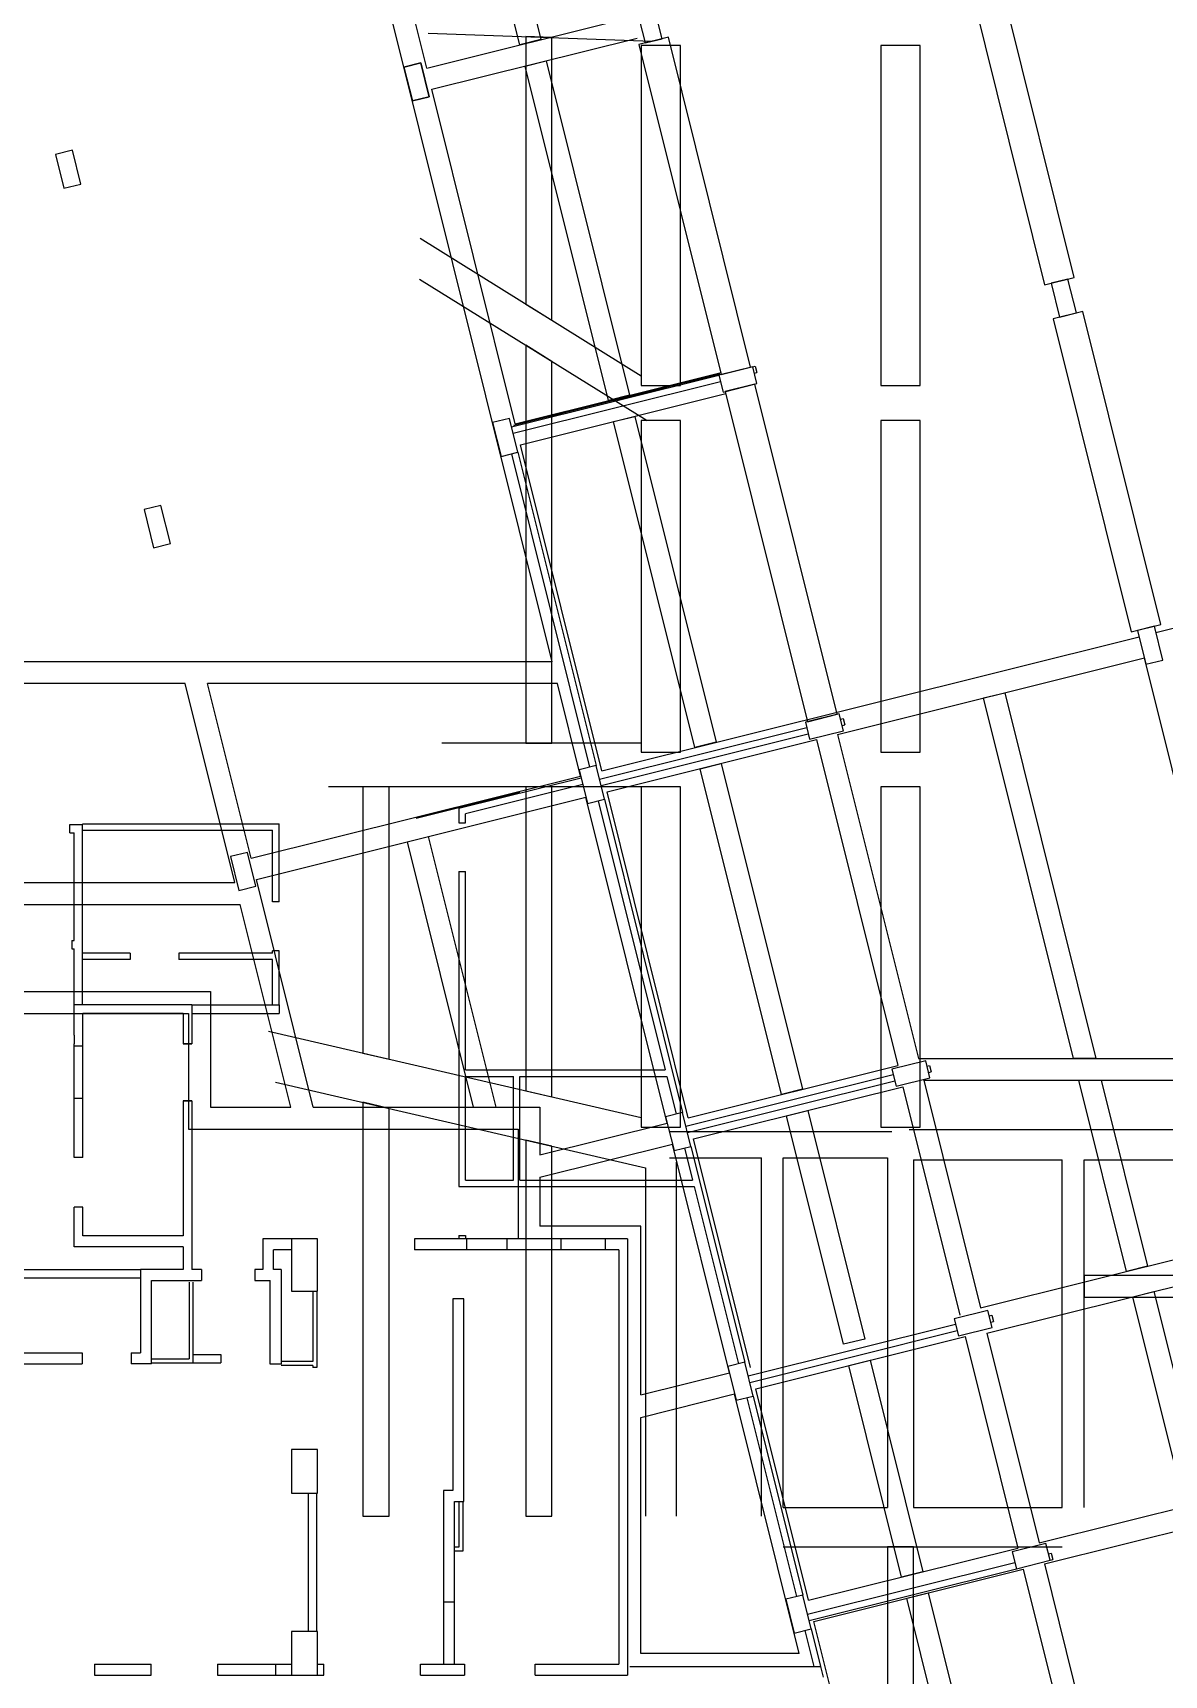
# Model space of a CAD drawing. Header units: metres. Extents: x -681087 to 1033303, y 74272 to 2630761.
# Drawn here: x 96441 to 122390, y 2267354 to 2305004 of the extents above; entities that cross this region are included whole.
import ezdxf

# ---------------------------------------------------------------- set-up
doc = ezdxf.new("R2010")
doc.units = ezdxf.units.M
for name, color, linetype in [('SKELETON_CLEAN', 7, 'Continuous'), ('SKELETON_ISOLATED', 1, 'Continuous'), ('SKELETON_ORIGINAL', 8, 'Continuous')]:
    doc.layers.add(name, color=color, linetype=linetype)

msp = doc.modelspace()

# ---------------------------------------------------------------- linework, layer by layer
at = {"layer": 'SKELETON_CLEAN'}
for p, q in [((108353, 2290584), (98375, 2330604)), ((106184, 2312513), (108095, 2304848)), ((107610, 2304727), (105699, 2312392)), ((105475, 2304194), (103564, 2311860)), ((120328, 2299395), (118489, 2306769)), ((117810, 2306600), (119648, 2299226)), ((110872, 2304870), (110679, 2305646)), ((105475, 2304194), (110193, 2305371)), ((110290, 2305550), (110484, 2304773)), ((108348, 2304898), (107748, 2304919)), ((107748, 2304919), (107748, 2298787)), ((108348, 2298414), (108348, 2304898)), ((111018, 2304906), (110339, 2304737)), ((112905, 2297338), (111018, 2304906)), ((105596, 2303709), (110302, 2304883)), ((108095, 2304848), (107610, 2304727)), ((110339, 2304737), (112225, 2297169)), ((111293, 2304716), (110393, 2304716)), ((110393, 2304716), (110393, 2296916)), ((110484, 2304773), (110872, 2304870)), ((111293, 2296916), (111293, 2304716)), ((116793, 2304716), (115893, 2304716)), ((115893, 2304716), (115893, 2296916)), ((116793, 2296916), (116793, 2304716)), ((104954, 2304219), (105342, 2304316)), ((105147, 2303443), (104954, 2304219)), ((105342, 2304316), (105535, 2303540)), ((107731, 2304242), (108216, 2304363)), ((109642, 2296576), (107731, 2304242)), ((108216, 2304363), (110127, 2296697)), ((105535, 2303540), (105147, 2303443)), ((107507, 2296044), (105596, 2303709)), ((97349, 2302313), (96961, 2302216)), ((97543, 2301537), (97349, 2302313)), ((96961, 2302216), (97154, 2301440)), ((97154, 2301440), (97543, 2301537)), ((119648, 2299226), (120328, 2299395)), ((120182, 2299359), (119794, 2299262)), ((119794, 2299262), (119987, 2298486)), ((120376, 2298582), (120182, 2299359)), ((107748, 2298787), (108348, 2298414)), ((120521, 2298619), (119842, 2298449)), ((119987, 2298486), (120376, 2298582)), ((122311, 2291439), (120521, 2298619)), ((119842, 2298449), (121632, 2291269)), ((108348, 2297472), (107748, 2297845)), ((107748, 2297845), (107748, 2288716)), ((108348, 2288716), (108348, 2297472)), ((112953, 2297350), (113012, 2297365)), ((113012, 2297365), (113048, 2297219)), ((112953, 2297350), (112177, 2297157)), ((112177, 2297157), (112274, 2296769)), ((112225, 2297169), (112905, 2297338)), ((113050, 2296962), (112953, 2297350)), ((112989, 2297205), (113048, 2297219)), ((107628, 2295559), (112334, 2296732)), ((110127, 2296697), (109642, 2296576)), ((110393, 2296916), (111293, 2296916)), ((112274, 2296769), (113050, 2296962)), ((113001, 2296950), (112322, 2296781)), ((112322, 2296781), (114209, 2289212)), ((114888, 2289382), (113001, 2296950)), ((115893, 2296916), (116793, 2296916)), ((107374, 2296165), (106986, 2296069)), ((106986, 2296069), (107180, 2295292)), ((107568, 2295389), (107374, 2296165)), ((109763, 2296091), (110248, 2296212)), ((111626, 2288620), (109763, 2296091)), ((110248, 2296212), (112111, 2288741)), ((111293, 2296116), (110393, 2296116)), ((110393, 2296116), (110393, 2288516)), ((111293, 2288516), (111293, 2296116)), ((116793, 2296116), (115893, 2296116)), ((115893, 2296116), (115893, 2288516)), ((116793, 2288516), (116793, 2296116)), ((109491, 2288088), (107628, 2295559)), ((107180, 2295292), (107568, 2295389)), ((107568, 2295389), (109358, 2288209)), ((99379, 2294171), (98991, 2294074)), ((98991, 2294074), (99209, 2293201)), ((99597, 2293298), (99379, 2294171)), ((99209, 2293201), (99597, 2293298)), ((121632, 2291269), (122311, 2291439)), ((122166, 2291402), (121778, 2291306)), ((122359, 2290626), (122166, 2291402)), ((109491, 2288088), (121814, 2291160)), ((121778, 2291306), (121971, 2290529)), ((114900, 2288921), (121935, 2290675)), ((124224, 2281493), (121935, 2290675)), ((121971, 2290529), (122359, 2290626)), ((99934, 2290084), (93913, 2290084)), ((101071, 2285524), (99934, 2290084)), ((108478, 2290084), (100450, 2290084)), ((101447, 2286082), (100450, 2290084)), ((109006, 2287967), (108478, 2290084)), ((118248, 2289756), (118733, 2289876)), ((118733, 2289876), (120823, 2281493)), ((120308, 2281493), (118248, 2289756)), ((114937, 2289394), (114161, 2289200)), ((114161, 2289200), (114257, 2288812)), ((114209, 2289212), (114888, 2289382)), ((115034, 2289006), (114937, 2289394)), ((114967, 2289273), (115026, 2289287)), ((115003, 2289127), (115062, 2289142)), ((115026, 2289287), (115062, 2289142)), ((107748, 2288716), (108348, 2288716)), ((109612, 2287602), (114415, 2288800)), ((112111, 2288741), (111626, 2288620)), ((114257, 2288812), (115034, 2289006)), ((114415, 2288800), (116278, 2281329)), ((114900, 2288921), (116752, 2281493)), ((110393, 2288516), (111293, 2288516)), ((115893, 2288516), (116793, 2288516)), ((109358, 2288209), (108970, 2288112)), ((108970, 2288112), (109163, 2287336)), ((109551, 2287433), (109358, 2288209)), ((111747, 2288135), (112232, 2288256)), ((113610, 2280663), (111747, 2288135)), ((112232, 2288256), (114095, 2280784)), ((110393, 2287716), (103222, 2287716)), ((104611, 2287716), (104011, 2287716)), ((104011, 2287716), (104011, 2281615)), ((104611, 2281476), (104611, 2287716)), ((109054, 2287773), (106363, 2287101)), ((108348, 2287716), (107748, 2287716)), ((107748, 2287716), (107748, 2280750)), ((108348, 2280611), (108348, 2287716)), ((111475, 2280131), (109612, 2287602)), ((111293, 2287716), (110393, 2287716)), ((110393, 2287716), (110393, 2279916)), ((111293, 2279916), (111293, 2287716)), ((116793, 2287716), (115893, 2287716)), ((115893, 2287716), (115893, 2279916)), ((116793, 2279916), (116793, 2287716)), ((101568, 2285597), (109127, 2287481)), ((106213, 2287219), (106213, 2286896)), ((110990, 2280010), (109127, 2287481)), ((109163, 2287336), (109551, 2287433)), ((109406, 2287396), (110943, 2281229)), ((109551, 2287433), (111342, 2280252)), ((97288, 2286664), (97288, 2286854)), ((97338, 2286854), (97578, 2286854)), ((97578, 2286874), (102088, 2286874)), ((97578, 2282724), (97578, 2286854)), ((102088, 2285079), (102088, 2286874)), ((106213, 2286896), (106363, 2286896)), ((106363, 2286896), (106363, 2287101)), ((97288, 2286664), (97388, 2286664)), ((97388, 2284194), (97388, 2286664)), ((97578, 2286724), (101938, 2286724)), ((101938, 2285079), (101938, 2286724)), ((101363, 2286215), (100974, 2286119)), ((100974, 2286119), (101168, 2285342)), ((101556, 2285439), (101363, 2286215)), ((106213, 2285776), (106213, 2278554)), ((106213, 2285776), (106363, 2285776)), ((106363, 2281229), (106363, 2285776)), ((93913, 2285524), (101071, 2285524)), ((101168, 2285342), (101556, 2285439)), ((102871, 2280374), (101568, 2285597)), ((93913, 2285024), (101196, 2285024)), ((102355, 2280374), (101196, 2285024)), ((102088, 2285079), (101938, 2285079)), ((97338, 2284194), (97388, 2284194)), ((97338, 2284194), (97338, 2284004)), ((97338, 2284004), (97388, 2284004)), ((97388, 2282724), (97388, 2284004)), ((98673, 2283909), (97578, 2283909)), ((98673, 2283909), (98673, 2283759)), ((101938, 2283909), (99793, 2283909)), ((99793, 2283909), (99793, 2283759)), ((102088, 2283959), (101938, 2283959)), ((101938, 2283909), (101938, 2283959)), ((102088, 2282724), (102088, 2283959)), ((98673, 2283759), (97578, 2283759)), ((101938, 2283759), (99793, 2283759)), ((101938, 2282724), (101938, 2283759)), ((93913, 2283024), (100513, 2283024)), ((97388, 2282024), (97388, 2282724)), ((100088, 2282724), (97388, 2282724)), ((100088, 2282724), (100088, 2281824)), ((100088, 2282724), (102088, 2282724)), ((100513, 2283024), (100513, 2280374)), ((102088, 2282724), (102088, 2282524)), ((93913, 2282524), (100013, 2282524)), ((97588, 2280074), (97588, 2282524)), ((99888, 2282524), (97588, 2282524)), ((99888, 2282524), (99888, 2281824)), ((100013, 2282524), (100013, 2279874)), ((100088, 2282524), (102088, 2282524)), ((97388, 2282024), (97388, 2281824)), ((97388, 2279219), (97388, 2281824)), ((100088, 2281824), (99888, 2281824)), ((104011, 2281615), (104611, 2281476)), ((106363, 2281229), (110943, 2281229)), ((111475, 2280131), (116278, 2281329)), ((116921, 2281437), (116144, 2281244)), ((116144, 2281244), (116241, 2280856)), ((116752, 2281493), (124224, 2281493)), ((117017, 2281049), (116921, 2281437)), ((116951, 2281316), (117010, 2281331)), ((116987, 2281171), (117046, 2281185)), ((117010, 2281331), (117046, 2281185)), ((120823, 2281493), (120308, 2281493)), ((102004, 2280951), (110493, 2278986)), ((106363, 2281079), (107463, 2281079)), ((106363, 2278704), (106363, 2281079)), ((107463, 2278704), (107463, 2281079)), ((107613, 2278704), (107613, 2281079)), ((107613, 2281079), (110981, 2281079)), ((110981, 2281079), (111196, 2280216)), ((111596, 2279646), (116399, 2280843)), ((116241, 2280856), (117017, 2281049)), ((116399, 2280843), (117705, 2275604)), ((116877, 2280993), (118178, 2275773)), ((116877, 2280993), (124349, 2280993)), ((120433, 2280993), (120948, 2280993)), ((121526, 2276608), (120433, 2280993)), ((120948, 2280993), (122011, 2276729)), ((99888, 2280524), (99888, 2280074)), ((100088, 2280524), (99888, 2280524)), ((100088, 2280524), (100088, 2280074)), ((104611, 2280347), (104011, 2280486)), ((104011, 2280486), (104011, 2270999)), ((107748, 2280750), (108348, 2280611)), ((114095, 2280784), (113610, 2280663)), ((97588, 2279219), (97588, 2280074)), ((99888, 2280074), (99888, 2277424)), ((100088, 2280074), (100088, 2276654)), ((100513, 2280374), (102355, 2280374)), ((102871, 2280374), (108073, 2280374)), ((104611, 2270999), (104611, 2280347)), ((108073, 2280374), (108073, 2279283)), ((111342, 2280252), (110953, 2280156)), ((110953, 2280156), (111147, 2279379)), ((111535, 2279476), (111342, 2280252)), ((113731, 2280178), (114216, 2280299)), ((115037, 2274939), (113731, 2280178)), ((114216, 2280299), (115522, 2275060)), ((100013, 2279874), (105023, 2279874)), ((105023, 2279874), (107573, 2279874)), ((107573, 2279874), (107573, 2277354)), ((108073, 2279283), (110990, 2280010)), ((110393, 2279916), (111293, 2279916)), ((115893, 2279916), (116793, 2279916)), ((108348, 2279482), (107748, 2279621)), ((107748, 2279621), (107748, 2270999)), ((108073, 2278768), (111111, 2279525)), ((108348, 2270999), (108348, 2279482)), ((112417, 2274285), (111111, 2279525)), ((111147, 2279379), (111535, 2279476)), ((111390, 2279440), (111573, 2278704)), ((111535, 2279476), (112769, 2274528)), ((112902, 2274406), (111596, 2279646)), ((97588, 2279219), (97388, 2279219)), ((110493, 2278986), (110493, 2270999)), ((111043, 2279216), (113153, 2279216)), ((113153, 2270999), (113153, 2279216)), ((113653, 2271199), (113653, 2279216)), ((113653, 2279216), (116043, 2279216)), ((116043, 2279216), (116043, 2271199)), ((116643, 2279166), (120052, 2279166)), ((116643, 2279166), (116643, 2271199)), ((120052, 2271199), (120052, 2279166)), ((120552, 2271199), (120552, 2279166)), ((120552, 2279166), (123945, 2279166)), ((106213, 2278554), (111610, 2278554)), ((106363, 2278704), (107463, 2278704)), ((107613, 2278704), (111573, 2278704)), ((108073, 2278768), (108073, 2277644)), ((111610, 2278554), (112623, 2274491)), ((97388, 2277174), (97388, 2278079)), ((97588, 2278079), (97388, 2278079)), ((97588, 2277424), (97588, 2278079)), ((99888, 2277424), (97588, 2277424)), ((106213, 2277434), (106213, 2277354)), ((106213, 2277434), (106363, 2277434)), ((106363, 2277434), (106363, 2277354)), ((110383, 2277644), (108073, 2277644)), ((110383, 2273778), (110383, 2277644)), ((118178, 2275773), (125213, 2277527)), ((99888, 2277174), (97388, 2277174)), ((99888, 2277174), (99888, 2276654)), ((101713, 2277354), (101713, 2276654)), ((102373, 2277354), (101713, 2277354)), ((101963, 2276654), (101963, 2277104)), ((102373, 2277104), (101963, 2277104)), ((102973, 2277354), (102373, 2277354)), ((102373, 2277354), (102373, 2276154)), ((102973, 2276154), (102973, 2277354)), ((106398, 2277354), (105193, 2277354)), ((105193, 2277354), (105193, 2277104)), ((106398, 2277104), (105193, 2277104)), ((106398, 2277104), (106398, 2277354)), ((109568, 2277354), (106398, 2277354)), ((109568, 2277104), (106398, 2277104)), ((109833, 2277354), (109568, 2277354)), ((109568, 2277354), (109568, 2277104)), ((110083, 2277354), (109723, 2277354)), ((109883, 2277104), (109883, 2267604)), ((110083, 2277354), (110083, 2267354)), ((96033, 2276654), (98913, 2276654)), ((98913, 2276654), (98913, 2274744)), ((99888, 2276654), (98913, 2276654)), ((100313, 2276654), (100088, 2276654)), ((100313, 2276654), (100313, 2276404)), ((101713, 2276654), (101533, 2276654)), ((101533, 2276654), (101533, 2276404)), ((102133, 2276654), (101963, 2276654)), ((102133, 2276654), (102133, 2274484)), ((118323, 2275191), (125358, 2276945)), ((122011, 2276729), (121526, 2276608)), ((99163, 2274494), (99163, 2276404)), ((99163, 2276404), (100313, 2276404)), ((100023, 2276364), (100023, 2274604)), ((100113, 2276364), (100113, 2274514)), ((101533, 2276404), (101883, 2276404)), ((101883, 2274484), (101883, 2276404)), ((123691, 2276519), (120552, 2276519)), ((120552, 2276519), (120552, 2276019)), ((102373, 2276154), (102973, 2276154)), ((102863, 2276154), (102863, 2274544)), ((102953, 2276154), (102953, 2274404)), ((106073, 2275984), (106073, 2271584)), ((106323, 2275984), (106073, 2275984)), ((106323, 2271334), (106323, 2275984)), ((120552, 2276019), (123643, 2276019)), ((121671, 2276026), (122156, 2276147)), ((122868, 2271223), (121671, 2276026)), ((122156, 2276147), (123354, 2271344)), ((118348, 2275713), (117572, 2275519)), ((117572, 2275519), (117669, 2275131)), ((118445, 2275325), (118348, 2275713)), ((118378, 2275591), (118437, 2275606)), ((118437, 2275606), (118473, 2275460)), ((117669, 2275131), (118445, 2275325)), ((118323, 2275191), (119521, 2270388)), ((118415, 2275446), (118473, 2275460)), ((113023, 2273921), (117826, 2275119)), ((115522, 2275060), (115037, 2274939)), ((117826, 2275119), (119036, 2270267)), ((93093, 2274494), (97573, 2274494)), ((95333, 2274744), (97573, 2274744)), ((97573, 2274744), (97573, 2274494)), ((98693, 2274744), (98913, 2274744)), ((98693, 2274744), (98693, 2274494)), ((99163, 2274494), (98693, 2274494)), ((99163, 2274604), (100023, 2274604)), ((99163, 2274514), (100113, 2274514)), ((100113, 2274704), (100753, 2274704)), ((100113, 2274514), (100753, 2274514)), ((100753, 2274704), (100753, 2274514)), ((102133, 2274484), (101883, 2274484)), ((102863, 2274544), (102133, 2274544)), ((102863, 2274454), (102133, 2274454)), ((102863, 2274454), (102863, 2274404)), ((102953, 2274404), (102863, 2274404)), ((112769, 2274528), (112381, 2274431)), ((112381, 2274431), (112574, 2273655)), ((112962, 2273751), (112769, 2274528)), ((115158, 2274453), (115643, 2274574)), ((116367, 2269602), (115158, 2274453)), ((115643, 2274574), (116853, 2269723)), ((110383, 2273778), (112417, 2274285)), ((110383, 2273263), (112538, 2273800)), ((114021, 2267854), (112538, 2273800)), ((112574, 2273655), (112962, 2273751)), ((112962, 2273751), (114100, 2269191)), ((114233, 2269070), (113023, 2273921)), ((110383, 2267854), (110383, 2273263)), ((102973, 2272524), (102373, 2272524)), ((102373, 2272524), (102373, 2271524)), ((102973, 2271524), (102973, 2272524)), ((119521, 2270388), (126556, 2272142)), ((102373, 2271524), (102973, 2271524)), ((106073, 2271584), (105863, 2271584)), ((105863, 2271584), (105863, 2267604)), ((119642, 2269903), (126676, 2271657)), ((106113, 2267604), (106113, 2271334)), ((106113, 2271334), (106323, 2271334)), ((106213, 2271334), (106213, 2270289)), ((106303, 2271334), (106303, 2270199)), ((113653, 2271199), (116043, 2271199)), ((116643, 2271199), (120052, 2271199)), ((104011, 2270999), (104611, 2270999)), ((107748, 2270999), (108348, 2270999)), ((106213, 2270289), (106113, 2270289)), ((114233, 2269070), (119036, 2270267)), ((116643, 2270299), (116043, 2270299)), ((116043, 2270299), (116043, 2263004)), ((116643, 2263004), (116643, 2270299)), ((119679, 2270376), (118902, 2270182)), ((119775, 2269988), (119679, 2270376)), ((106303, 2270199), (106113, 2270199)), ((118902, 2270182), (118999, 2269794)), ((118999, 2269794), (119775, 2269988)), ((119642, 2269903), (121638, 2261898)), ((119739, 2270133), (119798, 2270148)), ((119775, 2269988), (119834, 2270003)), ((119798, 2270148), (119834, 2270003)), ((114245, 2268609), (118999, 2269794)), ((114354, 2268585), (119157, 2269782)), ((116853, 2269723), (116367, 2269602)), ((119157, 2269782), (121153, 2261777)), ((114100, 2269191), (113711, 2269094)), ((114293, 2268415), (114100, 2269191)), ((116488, 2269117), (116974, 2269238)), ((116974, 2269238), (118969, 2261233)), ((113711, 2269094), (113905, 2268318)), ((118484, 2261112), (116488, 2269117)), ((113905, 2268318), (114293, 2268415)), ((114293, 2268415), (114508, 2267554)), ((116350, 2260580), (114354, 2268585)), ((102973, 2268354), (102373, 2268354)), ((102373, 2268354), (102373, 2267354)), ((102973, 2267354), (102973, 2268354)), ((114021, 2267854), (110383, 2267854)), ((97853, 2267604), (97853, 2267354)), ((97853, 2267604), (99153, 2267604)), ((97853, 2267354), (99153, 2267354)), ((99153, 2267354), (99153, 2267604)), ((100673, 2267604), (100673, 2267354)), ((100673, 2267604), (102373, 2267604)), ((100673, 2267354), (102373, 2267354)), ((102373, 2267354), (102973, 2267354)), ((102973, 2267604), (103113, 2267604)), ((102973, 2267354), (103113, 2267354)), ((103113, 2267354), (103113, 2267604)), ((105333, 2267354), (105333, 2267604)), ((105333, 2267604), (106343, 2267604)), ((105333, 2267354), (106343, 2267354)), ((106343, 2267604), (106343, 2267354)), ((107963, 2267354), (107963, 2267604)), ((107963, 2267604), (109883, 2267604)), ((107963, 2267354), (110083, 2267354)), ((110133, 2267554), (114508, 2267554)), ((114508, 2267554), (114569, 2267309))]:
    msp.add_line(p, q, dxfattribs=at)
at = {"layer": 'SKELETON_ISOLATED'}
for p, q in [((105512, 2304999), (110643, 2304815)), ((105323, 2300295), (110393, 2297142)), ((105311, 2299360), (110529, 2296116)), ((107459, 2295826), (112213, 2297011)), ((107465, 2296008), (112201, 2297188)), ((107422, 2295353), (109212, 2288173)), ((122202, 2291257), (129673, 2293120)), ((109436, 2287894), (114191, 2289079)), ((110393, 2288716), (105822, 2288716)), ((109473, 2287748), (114227, 2288933)), ((105233, 2287000), (107609, 2287593)), ((106550, 2280374), (105032, 2286461)), ((107065, 2280374), (105517, 2286581)), ((101844, 2282117), (110393, 2280138)), ((97588, 2281774), (97388, 2281774)), ((111420, 2279938), (116175, 2281123)), ((111456, 2279792), (116211, 2280977)), ((97588, 2280574), (97388, 2280574)), ((111043, 2279816), (116143, 2279816)), ((116543, 2279866), (124143, 2279866)), ((111193, 2279116), (111193, 2270999)), ((107318, 2277104), (107318, 2277354)), ((108548, 2277354), (108548, 2277104)), ((109858, 2277104), (109645, 2277104)), ((96033, 2276464), (98913, 2276464)), ((112847, 2274213), (117602, 2275398)), ((112884, 2274067), (117638, 2275253)), ((112817, 2273715), (113954, 2269155)), ((102763, 2268354), (102763, 2271524)), ((102953, 2268354), (102953, 2271524)), ((113653, 2270299), (120052, 2270299)), ((114208, 2268754), (118963, 2269940)), ((105863, 2269034), (106113, 2269034)), ((114148, 2268379), (114353, 2267554)), ((102013, 2267354), (102013, 2267604))]:
    msp.add_line(p, q, dxfattribs=at)
at = {"layer": 'SKELETON_ORIGINAL'}
for p, q in [((108353, 2290584), (98375, 2330604)), ((106184, 2312513), (108095, 2304848)), ((107610, 2304727), (105699, 2312392)), ((105475, 2304194), (103564, 2311860)), ((120328, 2299395), (118489, 2306769)), ((117810, 2306600), (119648, 2299226)), ((110872, 2304870), (110679, 2305646)), ((105475, 2304194), (110193, 2305371)), ((110290, 2305550), (110484, 2304773)), ((105512, 2304999), (110643, 2304815)), ((108348, 2304898), (107748, 2304919)), ((107748, 2304919), (107748, 2298787)), ((108348, 2298414), (108348, 2304898)), ((111018, 2304906), (110339, 2304737)), ((112905, 2297338), (111018, 2304906)), ((105596, 2303709), (110302, 2304883)), ((108095, 2304848), (107610, 2304727)), ((110339, 2304737), (112225, 2297169)), ((111293, 2304716), (110393, 2304716)), ((110393, 2304716), (110393, 2296916)), ((110484, 2304773), (110872, 2304870)), ((111293, 2296916), (111293, 2304716)), ((116793, 2304716), (115893, 2304716)), ((115893, 2304716), (115893, 2296916)), ((116793, 2296916), (116793, 2304716)), ((104954, 2304219), (105342, 2304316)), ((105342, 2304316), (104954, 2304219)), ((105147, 2303443), (104954, 2304219)), ((104954, 2304219), (105147, 2303443)), ((105342, 2304316), (105535, 2303540)), ((105535, 2303540), (105342, 2304316)), ((107731, 2304242), (108216, 2304363)), ((109642, 2296576), (107731, 2304242)), ((108216, 2304363), (110127, 2296697)), ((105535, 2303540), (105147, 2303443)), ((105147, 2303443), (105535, 2303540)), ((107507, 2296044), (105596, 2303709)), ((97349, 2302313), (96961, 2302216)), ((97543, 2301537), (97349, 2302313)), ((96961, 2302216), (97154, 2301440)), ((97154, 2301440), (97543, 2301537)), ((105323, 2300295), (110393, 2297142)), ((105311, 2299360), (110529, 2296116)), ((119648, 2299226), (120328, 2299395)), ((120182, 2299359), (119794, 2299262)), ((119794, 2299262), (119987, 2298486)), ((120376, 2298582), (120182, 2299359)), ((107748, 2298787), (108348, 2298414)), ((120521, 2298619), (119842, 2298449)), ((119987, 2298486), (120376, 2298582)), ((122311, 2291439), (120521, 2298619)), ((119842, 2298449), (121632, 2291269)), ((108348, 2297472), (107748, 2297845)), ((107748, 2297845), (107748, 2288716)), ((108348, 2288716), (108348, 2297472)), ((112953, 2297350), (113012, 2297365)), ((113012, 2297365), (113048, 2297219)), ((107422, 2295971), (112177, 2297157)), ((107459, 2295826), (112213, 2297011)), ((107507, 2296044), (112225, 2297220)), ((112953, 2297350), (112177, 2297157)), ((112177, 2297157), (112274, 2296769)), ((112225, 2297169), (112905, 2297338)), ((113050, 2296962), (112953, 2297350)), ((112989, 2297205), (113048, 2297219)), ((107628, 2295559), (112334, 2296732)), ((110127, 2296697), (109642, 2296576)), ((110393, 2296916), (111293, 2296916)), ((112274, 2296769), (113050, 2296962)), ((113001, 2296950), (112322, 2296781)), ((112322, 2296781), (114209, 2289212)), ((114888, 2289382), (113001, 2296950)), ((115893, 2296916), (116793, 2296916)), ((107374, 2296165), (106986, 2296069)), ((106986, 2296069), (107180, 2295292)), ((107568, 2295389), (107374, 2296165)), ((109763, 2296091), (110248, 2296212)), ((111626, 2288620), (109763, 2296091)), ((110248, 2296212), (112111, 2288741)), ((111293, 2296116), (110393, 2296116)), ((110393, 2296116), (110393, 2288516)), ((111293, 2288516), (111293, 2296116)), ((116793, 2296116), (115893, 2296116)), ((115893, 2296116), (115893, 2288516)), ((116793, 2288516), (116793, 2296116)), ((109491, 2288088), (107628, 2295559)), ((107180, 2295292), (107568, 2295389)), ((107422, 2295353), (109212, 2288173)), ((107568, 2295389), (109358, 2288209)), ((99379, 2294171), (98991, 2294074)), ((98991, 2294074), (99209, 2293201)), ((99597, 2293298), (99379, 2294171)), ((99209, 2293201), (99597, 2293298)), ((122202, 2291257), (129673, 2293120)), ((121632, 2291269), (122311, 2291439)), ((122166, 2291402), (121778, 2291306)), ((122359, 2290626), (122166, 2291402)), ((109491, 2288088), (121814, 2291160)), ((121778, 2291306), (121971, 2290529)), ((108353, 2290584), (75513, 2290584)), ((114900, 2288921), (121935, 2290675)), ((124224, 2281493), (121935, 2290675)), ((121971, 2290529), (122359, 2290626)), ((99934, 2290084), (93913, 2290084)), ((101071, 2285524), (99934, 2290084)), ((108478, 2290084), (100450, 2290084)), ((101447, 2286082), (100450, 2290084)), ((109006, 2287967), (108478, 2290084)), ((118248, 2289756), (118733, 2289876)), ((118733, 2289876), (120823, 2281493)), ((120308, 2281493), (118248, 2289756)), ((109436, 2287894), (114191, 2289079)), ((114937, 2289394), (114161, 2289200)), ((114161, 2289200), (114257, 2288812)), ((114209, 2289212), (114888, 2289382)), ((115034, 2289006), (114937, 2289394)), ((114967, 2289273), (115026, 2289287)), ((115003, 2289127), (115062, 2289142)), ((115026, 2289287), (115062, 2289142)), ((110393, 2288716), (105822, 2288716)), ((107748, 2288716), (108348, 2288716)), ((109473, 2287748), (114227, 2288933)), ((109612, 2287602), (114415, 2288800)), ((112111, 2288741), (111626, 2288620)), ((114257, 2288812), (115034, 2289006)), ((114415, 2288800), (116278, 2281329)), ((114900, 2288921), (116752, 2281493)), ((110393, 2288516), (111293, 2288516)), ((115893, 2288516), (116793, 2288516)), ((101447, 2286082), (109006, 2287967)), ((109358, 2288209), (108970, 2288112)), ((108970, 2288112), (109163, 2287336)), ((109551, 2287433), (109358, 2288209)), ((111747, 2288135), (112232, 2288256)), ((113610, 2280663), (111747, 2288135)), ((112232, 2288256), (114095, 2280784)), ((110393, 2287716), (103222, 2287716)), ((104611, 2287716), (104011, 2287716)), ((104011, 2287716), (104011, 2281615)), ((104611, 2281476), (104611, 2287716)), ((109018, 2287918), (106213, 2287219)), ((109054, 2287773), (106363, 2287101)), ((108348, 2287716), (107748, 2287716)), ((107748, 2287716), (107748, 2280750)), ((108348, 2280611), (108348, 2287716)), ((111475, 2280131), (109612, 2287602)), ((111293, 2287716), (110393, 2287716)), ((110393, 2287716), (110393, 2279916)), ((111293, 2279916), (111293, 2287716)), ((116793, 2287716), (115893, 2287716)), ((115893, 2287716), (115893, 2279916)), ((116793, 2279916), (116793, 2287716)), ((101568, 2285597), (109127, 2287481)), ((106213, 2287219), (106213, 2286896)), ((110990, 2280010), (109127, 2287481)), ((109163, 2287336), (109551, 2287433)), ((109406, 2287396), (110943, 2281229)), ((109551, 2287433), (111342, 2280252)), ((97288, 2286664), (97288, 2286854)), ((97288, 2286854), (97578, 2286854)), ((97388, 2286854), (97578, 2286854)), ((97578, 2286874), (102088, 2286874)), ((97578, 2282724), (97578, 2286854)), ((102088, 2285079), (102088, 2286874)), ((106213, 2286896), (106363, 2286896)), ((106363, 2286896), (106363, 2287101)), ((97288, 2286664), (97388, 2286664)), ((97388, 2284194), (97388, 2286664)), ((97578, 2286724), (101938, 2286724)), ((101938, 2285079), (101938, 2286724)), ((106550, 2280374), (105032, 2286461)), ((107065, 2280374), (105517, 2286581)), ((101363, 2286215), (100974, 2286119)), ((100974, 2286119), (101168, 2285342)), ((101556, 2285439), (101363, 2286215)), ((106213, 2285776), (106213, 2278554)), ((106213, 2285776), (106363, 2285776)), ((106363, 2281229), (106363, 2285776)), ((93913, 2285524), (101071, 2285524)), ((101168, 2285342), (101556, 2285439)), ((102871, 2280374), (101568, 2285597)), ((93913, 2285024), (101196, 2285024)), ((102355, 2280374), (101196, 2285024)), ((102088, 2285079), (101938, 2285079)), ((97338, 2284194), (97388, 2284194)), ((97338, 2284194), (97338, 2284004)), ((97338, 2284004), (97388, 2284004)), ((97388, 2282724), (97388, 2284004)), ((98673, 2283909), (97578, 2283909)), ((98673, 2283909), (98673, 2283759)), ((101938, 2283909), (99793, 2283909)), ((99793, 2283909), (99793, 2283759)), ((102088, 2283959), (101938, 2283959)), ((101938, 2283909), (101938, 2283959)), ((102088, 2282724), (102088, 2283959)), ((98673, 2283759), (97578, 2283759)), ((101938, 2283759), (99793, 2283759)), ((101938, 2282724), (101938, 2283759)), ((93913, 2283024), (100513, 2283024)), ((97388, 2282024), (97388, 2282724)), ((100088, 2282724), (97388, 2282724)), ((100088, 2282724), (100088, 2281824)), ((100088, 2282724), (102088, 2282724)), ((100513, 2283024), (100513, 2280374)), ((102088, 2282724), (102088, 2282524)), ((93913, 2282524), (100013, 2282524)), ((97588, 2280074), (97588, 2282524)), ((99888, 2282524), (97588, 2282524)), ((99888, 2282524), (99888, 2281824)), ((100013, 2282524), (100013, 2279874)), ((100088, 2282524), (102088, 2282524)), ((97388, 2282024), (97388, 2281824)), ((101844, 2282117), (110393, 2280138)), ((97388, 2279219), (97388, 2281824)), ((97588, 2281774), (97388, 2281774)), ((100088, 2281824), (99888, 2281824)), ((99888, 2281824), (100088, 2281824)), ((104011, 2281615), (104611, 2281476)), ((106363, 2281229), (110943, 2281229)), ((111475, 2280131), (116278, 2281329)), ((116921, 2281437), (116144, 2281244)), ((116144, 2281244), (116241, 2280856)), ((116752, 2281493), (124224, 2281493)), ((117017, 2281049), (116921, 2281437)), ((116951, 2281316), (117010, 2281331)), ((116987, 2281171), (117046, 2281185)), ((117010, 2281331), (117046, 2281185)), ((120823, 2281493), (120308, 2281493)), ((102004, 2280951), (110493, 2278986)), ((106363, 2281079), (107463, 2281079)), ((106363, 2278704), (106363, 2281079)), ((107463, 2278704), (107463, 2281079)), ((107613, 2278704), (107613, 2281079)), ((107613, 2281079), (110981, 2281079)), ((110981, 2281079), (111196, 2280216)), ((111420, 2279938), (116175, 2281123)), ((111456, 2279792), (116211, 2280977)), ((111596, 2279646), (116399, 2280843)), ((116241, 2280856), (117017, 2281049)), ((116399, 2280843), (117705, 2275604)), ((116877, 2280993), (118178, 2275773)), ((116877, 2280993), (124349, 2280993)), ((120433, 2280993), (120948, 2280993)), ((121526, 2276608), (120433, 2280993)), ((120948, 2280993), (122011, 2276729)), ((97588, 2280574), (97388, 2280574)), ((99888, 2280524), (99888, 2280074)), ((100088, 2280524), (99888, 2280524)), ((99888, 2280524), (100088, 2280524)), ((100088, 2280524), (100088, 2280074)), ((104611, 2280347), (104011, 2280486)), ((104011, 2280486), (104011, 2270999)), ((107748, 2280750), (108348, 2280611)), ((114095, 2280784), (113610, 2280663)), ((97588, 2279219), (97588, 2280074)), ((99888, 2280074), (99888, 2277424)), ((100088, 2280074), (100088, 2276654)), ((100513, 2280374), (102355, 2280374)), ((102871, 2280374), (108073, 2280374)), ((104611, 2270999), (104611, 2280347)), ((108073, 2280374), (108073, 2279283)), ((111342, 2280252), (110953, 2280156)), ((110953, 2280156), (111147, 2279379)), ((111535, 2279476), (111342, 2280252)), ((113731, 2280178), (114216, 2280299)), ((115037, 2274939), (113731, 2280178)), ((114216, 2280299), (115522, 2275060)), ((100013, 2279874), (105023, 2279874)), ((105023, 2279874), (107573, 2279874)), ((107573, 2279874), (107573, 2277354)), ((108073, 2279283), (110990, 2280010)), ((110393, 2279916), (111293, 2279916)), ((111043, 2279816), (116143, 2279816)), ((115893, 2279916), (116793, 2279916)), ((116543, 2279866), (124143, 2279866)), ((108348, 2279482), (107748, 2279621)), ((107748, 2279621), (107748, 2270999)), ((108073, 2278768), (111111, 2279525)), ((108348, 2270999), (108348, 2279482)), ((112417, 2274285), (111111, 2279525)), ((111147, 2279379), (111535, 2279476)), ((111390, 2279440), (111573, 2278704)), ((111535, 2279476), (112769, 2274528)), ((112902, 2274406), (111596, 2279646)), ((97588, 2279219), (97388, 2279219)), ((97588, 2279219), (97388, 2279219)), ((110493, 2278986), (110493, 2270999)), ((111043, 2279216), (113153, 2279216)), ((111193, 2279116), (111193, 2270999)), ((113153, 2270999), (113153, 2279216)), ((113653, 2271199), (113653, 2279216)), ((113653, 2279216), (116043, 2279216)), ((116043, 2279216), (116043, 2271199)), ((116643, 2279166), (120052, 2279166)), ((116643, 2279166), (116643, 2271199)), ((120052, 2271199), (120052, 2279166)), ((120552, 2271199), (120552, 2279166)), ((120552, 2279166), (123945, 2279166)), ((106213, 2278554), (111610, 2278554)), ((106363, 2278704), (107463, 2278704)), ((107613, 2278704), (111573, 2278704)), ((108073, 2278768), (108073, 2277644)), ((111610, 2278554), (112623, 2274491)), ((97388, 2277174), (97388, 2278079)), ((97588, 2278079), (97388, 2278079)), ((97588, 2278079), (97388, 2278079)), ((97588, 2277424), (97588, 2278079)), ((99888, 2277424), (97588, 2277424)), ((106213, 2277434), (106213, 2277354)), ((106213, 2277434), (106363, 2277434)), ((106363, 2277434), (106363, 2277354)), ((110383, 2277644), (108073, 2277644)), ((110383, 2273778), (110383, 2277644)), ((118178, 2275773), (125213, 2277527)), ((99888, 2277174), (97388, 2277174)), ((99888, 2277174), (99888, 2276654)), ((99888, 2277174), (99888, 2276654)), ((101713, 2277354), (101713, 2276654)), ((102373, 2277354), (101713, 2277354)), ((101963, 2276654), (101963, 2277104)), ((102373, 2277104), (101963, 2277104)), ((102973, 2277354), (102373, 2277354)), ((102373, 2277354), (102373, 2276154)), ((102973, 2276154), (102973, 2277354)), ((106398, 2277354), (105193, 2277354)), ((105193, 2277354), (105193, 2277104)), ((106398, 2277104), (105193, 2277104)), ((106398, 2277104), (106398, 2277354)), ((109568, 2277354), (106398, 2277354)), ((109568, 2277104), (106398, 2277104)), ((107318, 2277104), (107318, 2277354)), ((108548, 2277354), (108548, 2277104)), ((109833, 2277354), (109568, 2277354)), ((109568, 2277354), (109568, 2277104)), ((109833, 2277104), (109568, 2277104)), ((110083, 2277354), (109723, 2277354)), ((109883, 2277104), (109723, 2277104)), ((109883, 2277104), (109883, 2267604)), ((110083, 2277354), (110083, 2267354)), ((96033, 2276654), (98913, 2276654)), ((98913, 2276654), (98913, 2274744)), ((99888, 2276654), (98913, 2276654)), ((100313, 2276654), (100088, 2276654)), ((100313, 2276654), (100313, 2276404)), ((101713, 2276654), (101533, 2276654)), ((101533, 2276654), (101533, 2276404)), ((102133, 2276654), (101963, 2276654)), ((102133, 2276654), (102133, 2274484)), ((118323, 2275191), (125358, 2276945)), ((122011, 2276729), (121526, 2276608)), ((96033, 2276464), (98913, 2276464)), ((99163, 2274494), (99163, 2276404)), ((99163, 2276404), (100313, 2276404)), ((100023, 2276364), (100023, 2274604)), ((100113, 2276364), (100113, 2274514)), ((101533, 2276404), (101883, 2276404)), ((101883, 2274484), (101883, 2276404)), ((123691, 2276519), (120552, 2276519)), ((120552, 2276519), (120552, 2276019)), ((102373, 2276154), (102973, 2276154)), ((102863, 2276154), (102863, 2274544)), ((102953, 2276154), (102953, 2274404)), ((106073, 2275984), (106073, 2271584)), ((106323, 2275984), (106073, 2275984)), ((106323, 2271334), (106323, 2275984)), ((120552, 2276019), (123643, 2276019)), ((121671, 2276026), (122156, 2276147)), ((122868, 2271223), (121671, 2276026)), ((122156, 2276147), (123354, 2271344)), ((118348, 2275713), (117572, 2275519)), ((117572, 2275519), (117669, 2275131)), ((118445, 2275325), (118348, 2275713)), ((118378, 2275591), (118437, 2275606)), ((118437, 2275606), (118473, 2275460)), ((112847, 2274213), (117602, 2275398)), ((112884, 2274067), (117638, 2275253)), ((117669, 2275131), (118445, 2275325)), ((118323, 2275191), (119521, 2270388)), ((118415, 2275446), (118473, 2275460)), ((113023, 2273921), (117826, 2275119)), ((115522, 2275060), (115037, 2274939)), ((117826, 2275119), (119036, 2270267)), ((93093, 2274494), (97573, 2274494)), ((95333, 2274744), (97573, 2274744)), ((97573, 2274744), (97573, 2274494)), ((98693, 2274744), (98913, 2274744)), ((98693, 2274744), (98693, 2274494)), ((99163, 2274494), (98693, 2274494)), ((99163, 2274604), (100023, 2274604)), ((99163, 2274514), (100113, 2274514)), ((100113, 2274704), (100753, 2274704)), ((100113, 2274514), (100753, 2274514)), ((100753, 2274704), (100753, 2274514)), ((102133, 2274484), (101883, 2274484)), ((102863, 2274544), (102133, 2274544)), ((102863, 2274454), (102133, 2274454)), ((102863, 2274454), (102863, 2274404)), ((102953, 2274404), (102863, 2274404)), ((112769, 2274528), (112381, 2274431)), ((112381, 2274431), (112574, 2273655)), ((112962, 2273751), (112769, 2274528)), ((115158, 2274453), (115643, 2274574)), ((116367, 2269602), (115158, 2274453)), ((115643, 2274574), (116853, 2269723)), ((110383, 2273778), (112417, 2274285)), ((110383, 2273263), (112538, 2273800)), ((114021, 2267854), (112538, 2273800)), ((112574, 2273655), (112962, 2273751)), ((112817, 2273715), (113954, 2269155)), ((112962, 2273751), (114100, 2269191)), ((114233, 2269070), (113023, 2273921)), ((110383, 2267854), (110383, 2273263)), ((102973, 2272524), (102373, 2272524)), ((102373, 2272524), (102373, 2271524)), ((102973, 2271524), (102973, 2272524)), ((119521, 2270388), (126556, 2272142)), ((102373, 2271524), (102973, 2271524)), ((102763, 2268354), (102763, 2271524)), ((102953, 2268354), (102953, 2271524)), ((106073, 2271584), (105863, 2271584)), ((105863, 2271584), (105863, 2267604)), ((119642, 2269903), (126676, 2271657)), ((106113, 2267604), (106113, 2271334)), ((106113, 2271334), (106323, 2271334)), ((106213, 2271334), (106213, 2270289)), ((106303, 2271334), (106303, 2270199)), ((113653, 2271199), (116043, 2271199)), ((116643, 2271199), (120052, 2271199)), ((104011, 2270999), (104611, 2270999)), ((107748, 2270999), (108348, 2270999)), ((106213, 2270289), (106113, 2270289)), ((113653, 2270299), (120052, 2270299)), ((114233, 2269070), (119036, 2270267)), ((116643, 2270299), (116043, 2270299)), ((116043, 2270299), (116043, 2263004)), ((116643, 2263004), (116643, 2270299)), ((119679, 2270376), (118902, 2270182)), ((119775, 2269988), (119679, 2270376)), ((106303, 2270199), (106113, 2270199)), ((114208, 2268754), (118963, 2269940)), ((118902, 2270182), (118999, 2269794)), ((118999, 2269794), (119775, 2269988)), ((119642, 2269903), (121638, 2261898)), ((119739, 2270133), (119798, 2270148)), ((119775, 2269988), (119834, 2270003)), ((119798, 2270148), (119834, 2270003)), ((114245, 2268609), (118999, 2269794)), ((114354, 2268585), (119157, 2269782)), ((116853, 2269723), (116367, 2269602)), ((119157, 2269782), (121153, 2261777)), ((114100, 2269191), (113711, 2269094)), ((114293, 2268415), (114100, 2269191)), ((116488, 2269117), (116974, 2269238)), ((116974, 2269238), (118969, 2261233)), ((105863, 2269034), (106113, 2269034)), ((113711, 2269094), (113905, 2268318)), ((118484, 2261112), (116488, 2269117)), ((113905, 2268318), (114293, 2268415)), ((114148, 2268379), (114353, 2267554)), ((114293, 2268415), (114508, 2267554)), ((116350, 2260580), (114354, 2268585)), ((102973, 2268354), (102373, 2268354)), ((102373, 2268354), (102373, 2267354)), ((102973, 2267354), (102973, 2268354)), ((114021, 2267854), (110383, 2267854)), ((97853, 2267604), (97853, 2267354)), ((97853, 2267604), (99153, 2267604)), ((97853, 2267354), (99153, 2267354)), ((99153, 2267354), (99153, 2267604)), ((100673, 2267604), (100673, 2267354)), ((100673, 2267604), (102373, 2267604)), ((100673, 2267354), (102373, 2267354)), ((102013, 2267354), (102013, 2267604)), ((102373, 2267354), (102973, 2267354)), ((102973, 2267604), (103113, 2267604)), ((102973, 2267354), (103113, 2267354)), ((103113, 2267354), (103113, 2267604)), ((105333, 2267354), (105333, 2267604)), ((105333, 2267604), (106343, 2267604)), ((105333, 2267354), (106343, 2267354)), ((106343, 2267604), (106343, 2267354)), ((107963, 2267354), (107963, 2267604)), ((107963, 2267604), (109883, 2267604)), ((107963, 2267354), (110083, 2267354)), ((110133, 2267554), (114508, 2267554)), ((114508, 2267554), (114569, 2267309))]:
    msp.add_line(p, q, dxfattribs=at)

doc.saveas('drawing.dxf')
